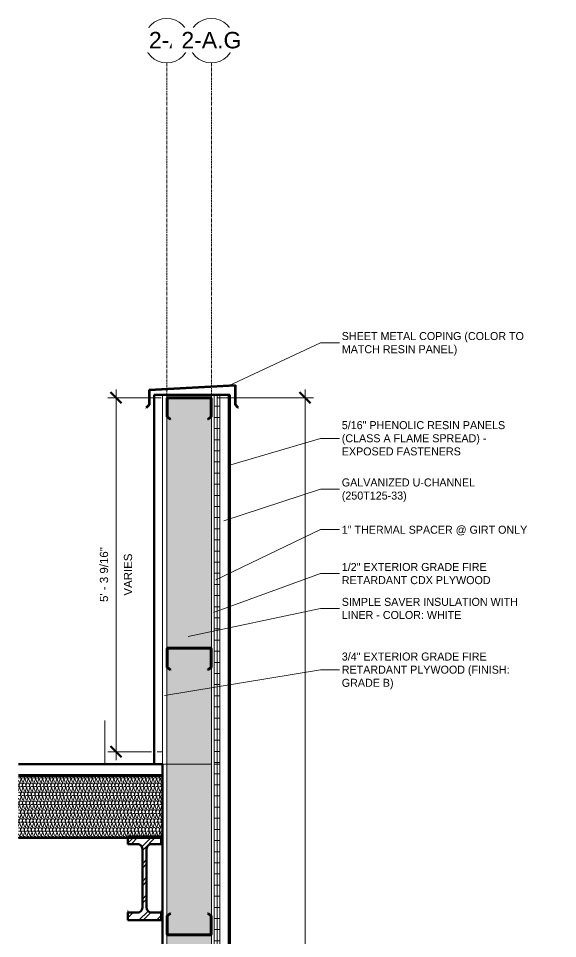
# Model space of a CAD drawing. Header units: inches. Extents: x 22745 to 23276, y -53 to 309.
# Drawn here: x 22760.7 to 22857.4, y 144.1 to 309.4 of the extents above; entities that cross this region are included whole.
import ezdxf

# ---------------------------------------------------------------- set-up
doc = ezdxf.new("R2010")
doc.units = ezdxf.units.IN
doc.header["$MEASUREMENT"] = 0
doc.linetypes.add('Grid Line 1_2_', pattern=[0.875, 0.5, -0.125, 0.125, -0.125])
for name, color, linetype, lineweight in [('A-ANNO-DIMS', 211, 'Continuous', 9), ('A-ANNO-DIMS-16', 211, 'Continuous', 9), ('A-ANNO-IDEN', 131, 'Continuous', 9), ('A-CLNG', 13, 'Continuous', 18), ('A-CLNG-PATT', 13, 'Continuous', 18), ('A-DETL', 90, 'Continuous', 9), ('A-ROOF', 132, 'Continuous', 18), ('A-ROOF-PATT', 132, 'Continuous', 18), ('A-WALL', 113, 'Continuous', 18), ('A-WALL-PATT', 111, 'Continuous', 70), ('S-BEAM', 12, 'Continuous', 9), ('S-GRID', 1, 'Continuous', 9), ('S-GRID-IDEN', 1, 'Continuous', 9)]:
    doc.layers.add(name, color=color, linetype=linetype, lineweight=lineweight)
doc.styles.add('Arial_1', font='arial.ttf', dxfattribs={"height": 2.950599})
doc.styles.add('Arial_2', font='arial.ttf', dxfattribs={"height": 1.475299})
doc.styles.add('Century Gothic', font='GOTHIC.TTF', dxfattribs={"height": 1.437112})
doc.dimstyles.new('Linear_-_3_32__Arial', dxfattribs={"dimscale": 12, "dimtxt": 1.5, "dimasz": 0.166667, "dimexe": 0.125, "dimexo": 0.083333, "dimgap": 0.083333, "dimtad": 1, "dimdec": 4, "dimrnd": 0.0625, "dimzin": 1, "dimdsep": 46, "dimlunit": 4, "dimtxsty": 'Arial_2', "dimblk1": 'OBLIQUE', "dimblk2": 'OBLIQUE', "dimsah": 1, "dimcen": 0.09, "dimdle": 0.125, "dimazin": 0, "dimtfac": 1, "dimtdec": 4, "dimtix": 1, "dimtmove": 0, "dimatfit": 3, "dimfxl": 1, "dimtvp": 1, "dimtfill": 1, "dimfrac": 2, "dimtolj": 1, "dimtzin": 0, "dimarcsym": 2})
pattern_1 = [(0, (22020.337, 107.706), (0, 2), []), (90, (22020.337, 107.706), (-2, 1e-16), [])]
pattern_2 = [(161.57, (22020.417, 107.786), (-0.639728796, 0.00026097), [0, -4.554, 0.506, 0]), (18.43, (22020.257, 107.786), (-0.639728796, -0.00026097), [0, -4.554, 0.506, 0]), (108.43, (22020.417, 107.786), (0.320200546, -1.59982393), [1.518, -3.542]), (71.57, (22020.257, 107.786), (0.320200546, 1.59982393), [1.518, -3.542])]
pattern_3 = [(45, (22020.337, 107.706), (-1.583919, 1.583919), []), (45, (22020.337, 110.106), (-1.583919, 1.583919), [])]

# ---------------------------------------------------------------- blocks, each defined once
blk = doc.blocks.new('W-Wide Flange - 1_-5_-1341919-Wall Section - One Story - Resin Panel _ Parapet')
at = {"layer": 'S-BEAM'}
h = blk.add_hatch(dxfattribs=at)
h.set_pattern_fill('FP_4', color=256, style=0, pattern_type=2)
h.set_pattern_definition(pattern_3)
h.paths.add_polyline_path([(22786.3, 147.41), (22786.3, 148.77), (22784.57, 148.77), (22784.37, 148.79), (22784.18, 148.86), (22784.01, 148.97), (22783.87, 149.11), (22783.77, 149.28), (22783.7, 149.46), (22783.68, 149.66), (22783.68, 160.17), (22783.7, 160.37), (22783.77, 160.56), (22783.87, 160.73), (22784.01, 160.87), (22784.18, 160.97), (22784.37, 161.04), (22784.57, 161.06), (22786.3, 161.06), (22786.3, 162.42), (22780.3, 162.42), (22780.3, 161.06), (22782.04, 161.06), (22782.24, 161.04), (22782.42, 160.97), (22782.59, 160.87), (22782.73, 160.73), (22782.84, 160.56), (22782.91, 160.37), (22782.93, 160.17), (22782.93, 149.66), (22782.91, 149.46), (22782.84, 149.28), (22782.73, 149.11), (22782.59, 148.97), (22782.42, 148.86), (22782.24, 148.79), (22782.04, 148.77), (22780.3, 148.77), (22780.3, 147.41)], flags=0)
at = {"layer": 'S-BEAM', "lineweight": 50}
for p, q in [((22786.3, 162.42), (22780.3, 162.42)), ((22780.3, 162.42), (22780.3, 161.06)), ((22786.3, 161.06), (22786.3, 162.42)), ((22780.3, 161.06), (22782.04, 161.06)), ((22784.57, 161.06), (22786.3, 161.06)), ((22782.93, 160.17), (22782.93, 149.66)), ((22783.68, 149.66), (22783.68, 160.17)), ((22782.04, 148.77), (22780.3, 148.77)), ((22780.3, 148.77), (22780.3, 147.41)), ((22786.3, 148.77), (22784.57, 148.77)), ((22786.3, 147.41), (22786.3, 148.77)), ((22780.3, 147.41), (22786.3, 147.41))]:
    blk.add_line(p, q, dxfattribs=at)
at = {"layer": 'S-BEAM'}
for p, q in [((22780.3, 149.12), (22780.3, 148.77)), ((22786.3, 148.77), (22786.3, 149.12))]:
    blk.add_line(p, q, dxfattribs=at)
at = {"layer": 'S-BEAM', "lineweight": 50, "flags": 128}
for points in [[(22782.04, 161.06), (22782.24, 161.04), (22782.42, 160.97), (22782.59, 160.87), (22782.73, 160.73), (22782.84, 160.56), (22782.91, 160.37), (22782.93, 160.17)], [(22783.68, 160.17), (22783.7, 160.37), (22783.77, 160.56), (22783.87, 160.73), (22784.01, 160.87), (22784.18, 160.97), (22784.37, 161.04), (22784.57, 161.06)], [(22782.93, 149.66), (22782.91, 149.46), (22782.84, 149.28), (22782.73, 149.11), (22782.59, 148.97), (22782.42, 148.86), (22782.24, 148.79), (22782.04, 148.77)], [(22784.57, 148.77), (22784.37, 148.79), (22784.18, 148.86), (22784.01, 148.97), (22783.87, 149.11), (22783.77, 149.28), (22783.7, 149.46), (22783.68, 149.66)]]:
    blk.add_lwpolyline(points, dxfattribs=at)
blk = doc.blocks.new('Girt_C - 8_D-1405604-Wall Section - One Story - Resin Panel _ Parapet')
at = {"layer": 'S-BEAM'}
h = blk.add_hatch(dxfattribs=at)
h.set_pattern_fill('FP_4', color=256, style=0, pattern_type=2)
h.set_pattern_definition(pattern_3)
h.paths.add_polyline_path([(22787.88, 237.31), (22787.95, 237.4), (22787.41, 237.85), (22787.41, 241.11), (22787.44, 241.17), (22787.49, 241.19), (22795.12, 241.19), (22795.17, 241.17), (22795.19, 241.11), (22795.19, 237.85), (22794.66, 237.4), (22794.73, 237.31), (22795.3, 237.8), (22795.3, 241.11), (22795.25, 241.24), (22795.12, 241.3), (22787.49, 241.3), (22787.36, 241.24), (22787.3, 241.11), (22787.3, 237.8)], flags=0)
at = {"layer": 'S-BEAM', "lineweight": 50}
for p, q in [((22787.3, 241.11), (22787.3, 237.8)), ((22787.41, 237.85), (22787.41, 241.11)), ((22795.12, 241.3), (22787.49, 241.3)), ((22787.49, 241.19), (22795.12, 241.19)), ((22795.19, 241.11), (22795.19, 237.85)), ((22795.3, 237.8), (22795.3, 241.11)), ((22787.3, 237.8), (22787.88, 237.31)), ((22787.95, 237.4), (22787.41, 237.85)), ((22787.88, 237.31), (22787.95, 237.4)), ((22795.19, 237.85), (22794.66, 237.4)), ((22794.66, 237.4), (22794.73, 237.31)), ((22794.73, 237.31), (22795.3, 237.8))]:
    blk.add_line(p, q, dxfattribs=at)
for centre, radius, start, end in [((22787.49, 241.11), 0.188, 90, 180), ((22787.49, 241.11), 0.0782, 90, 176.9576), ((22795.12, 241.11), 0.188, 0, 90), ((22795.12, 241.11), 0.0782, 2.1227, 90)]:
    blk.add_arc(centre, radius, start, end, dxfattribs=at)
blk = doc.blocks.new('Girt_C - 8_D-1405504-Wall Section - One Story - Resin Panel _ Parapet')
at = {"layer": 'S-BEAM'}
h = blk.add_hatch(dxfattribs=at)
h.set_pattern_fill('FP_4', color=256, style=0, pattern_type=2)
h.set_pattern_definition(pattern_3)
h.paths.add_polyline_path([(22787.49, 144.69), (22795.12, 144.69), (22795.25, 144.74), (22795.3, 144.88), (22795.3, 148.19), (22794.73, 148.67), (22794.66, 148.59), (22795.19, 148.14), (22795.19, 144.87), (22795.17, 144.82), (22795.12, 144.8), (22787.49, 144.8), (22787.44, 144.82), (22787.41, 144.87), (22787.41, 148.14), (22787.95, 148.59), (22787.88, 148.67), (22787.3, 148.19), (22787.3, 144.88), (22787.36, 144.74)], flags=0)
at = {"layer": 'S-BEAM', "lineweight": 50}
for p, q in [((22787.88, 148.67), (22787.3, 148.19)), ((22787.3, 148.19), (22787.3, 144.88)), ((22787.41, 148.14), (22787.95, 148.59)), ((22787.41, 144.87), (22787.41, 148.14)), ((22787.95, 148.59), (22787.88, 148.67)), ((22794.73, 148.67), (22794.66, 148.59)), ((22794.66, 148.59), (22795.19, 148.14)), ((22795.3, 148.19), (22794.73, 148.67)), ((22795.19, 148.14), (22795.19, 144.87)), ((22795.3, 144.88), (22795.3, 148.19)), ((22795.12, 144.8), (22787.49, 144.8)), ((22787.49, 144.69), (22795.12, 144.69))]:
    blk.add_line(p, q, dxfattribs=at)
for centre, radius, start, end in [((22787.49, 144.88), 0.188, 180, 270), ((22787.49, 144.88), 0.0782, 182.1227, 270), ((22795.12, 144.88), 0.188, 270, 0), ((22795.12, 144.88), 0.0782, 270, 356.9576)]:
    blk.add_arc(centre, radius, start, end, dxfattribs=at)
blk = doc.blocks.new('Girt_C - 8_D-V1-Wall Section - One Story - Resin Panel _ Parapet')
at = {"layer": 'S-BEAM'}
h = blk.add_hatch(dxfattribs=at)
h.set_pattern_fill('FP_4', color=256, style=0, pattern_type=2)
h.set_pattern_definition(pattern_3)
h.paths.add_polyline_path([(22787.88, 192.31), (22787.95, 192.4), (22787.41, 192.85), (22787.41, 196.11), (22787.44, 196.17), (22787.49, 196.19), (22795.12, 196.19), (22795.17, 196.17), (22795.19, 196.11), (22795.19, 192.85), (22794.66, 192.4), (22794.73, 192.31), (22795.3, 192.8), (22795.3, 196.11), (22795.25, 196.24), (22795.12, 196.3), (22787.49, 196.3), (22787.36, 196.24), (22787.3, 196.11), (22787.3, 192.8)], flags=0)
at = {"layer": 'S-BEAM', "lineweight": 50}
for p, q in [((22787.3, 196.11), (22787.3, 192.8)), ((22787.41, 192.85), (22787.41, 196.11)), ((22795.12, 196.3), (22787.49, 196.3)), ((22787.49, 196.19), (22795.12, 196.19)), ((22795.19, 196.11), (22795.19, 192.85)), ((22795.3, 192.8), (22795.3, 196.11)), ((22787.3, 192.8), (22787.88, 192.31)), ((22787.95, 192.4), (22787.41, 192.85)), ((22787.88, 192.31), (22787.95, 192.4)), ((22795.19, 192.85), (22794.66, 192.4)), ((22794.66, 192.4), (22794.73, 192.31)), ((22794.73, 192.31), (22795.3, 192.8))]:
    blk.add_line(p, q, dxfattribs=at)
for centre, radius, start, end in [((22787.49, 196.11), 0.188, 90, 180), ((22787.49, 196.11), 0.0782, 90, 176.9576), ((22795.12, 196.11), 0.188, 0, 90), ((22795.12, 196.11), 0.0782, 2.1227, 90)]:
    blk.add_arc(centre, radius, start, end, dxfattribs=at)
blk = doc.blocks.new('Grid - Grid Head - Circle-14747-Wall Section - One Story - Resin Panel _ Parapet')
at = {"layer": 'S-GRID-IDEN'}
blk.add_circle((22787.3, 305.37), 4, dxfattribs=at)
blk = doc.blocks.new('DIMBLOCK1-Wall Section - One Story - Resin Panel _ Parapet')
at = {"layer": 'A-ANNO-DIMS-16', "lineweight": 50}
for p, q in [((22812.11, 241.24), (22811.11, 242.24)), ((22812.11, 241.24), (22813.11, 240.24)), ((22812.11, 0), (22811.11, 1)), ((22812.11, 0), (22813.11, -1))]:
    blk.add_line(p, q, dxfattribs=at)
at = {"layer": 'A-ANNO-DIMS-16'}
for p, q in [((22812.11, 242.74), (22812.11, -1.5)), ((22796.3, 241.24), (22813.61, 241.24)), ((22812.11, 241.24), (22796.3, 241.24)), ((22812.53, 0), (22810.61, 0)), ((22812.11, 0), (22812.53, 0))]:
    blk.add_line(p, q, dxfattribs=at)
at = {"layer": 'A-ANNO-DIMS-16', "color": 0, "insert": (22809.2, 115.73), "char_height": 1.4753, "width": 11.7415, "attachment_point": 1, "rotation": 90, "line_spacing_factor": 0.938532, "style": 'Arial_2', "bg_fill": 3, "box_fill_scale": 1.25, "bg_fill_color": 0, "bg_fill_transparency": 0}
blk.add_mtext('20\' - 1 1/4"', dxfattribs=at)
blk = doc.blocks.new('_Oblique')
at = {"color": 0, "linetype": 'ByBlock', "lineweight": -2}
blk.add_line((-0.5, -0.5), (0.5, 0.5), dxfattribs=at)
blk = doc.blocks.new('DIMBLOCK2-Wall Section - One Story - Resin Panel _ Parapet')
at = {"layer": 'A-ANNO-DIMS-16', "lineweight": 50}
for p, q in [((22778.2, 241.24), (22777.2, 242.24)), ((22778.2, 241.24), (22779.2, 240.24)), ((22778.2, 177.66), (22777.2, 178.66)), ((22778.2, 177.66), (22779.2, 176.66))]:
    blk.add_line(p, q, dxfattribs=at)
at = {"layer": 'A-ANNO-DIMS-16'}
for p, q in [((22778.2, 242.74), (22778.2, 176.16)), ((22786.3, 241.24), (22776.7, 241.24)), ((22778.2, 241.24), (22786.3, 241.24)), ((22784.55, 177.66), (22776.7, 177.66)), ((22778.2, 177.66), (22784.55, 177.66))]:
    blk.add_line(p, q, dxfattribs=at)
at = {"layer": 'A-ANNO-DIMS-16', "color": 0, "attachment_point": 1, "rotation": 90, "line_spacing_factor": 0.938532, "style": 'Arial_2', "bg_fill": 3, "box_fill_scale": 1.25, "bg_fill_color": 0, "bg_fill_transparency": 0}
for s, insert, char_height, width in [('5\' - 3 9/16"', (22775.29, 204.56), 1.4753, 11.7415), ('VARIES', (22779.6, 205.7), 1.475, 9)]:
    blk.add_mtext(s, dxfattribs=dict(at, insert=insert, char_height=char_height, width=width))

msp = doc.modelspace()

# ---------------------------------------------------------------- hatches: boundary and pattern name
at = {"layer": 'A-CLNG-PATT', "lineweight": 5}
msp.add_hatch(color=256, dxfattribs=at).paths.add_polyline_path([(22786.55273, 173.30317), (22786.55273, 173.43338), (22760.67724, 173.43338), (22760.67724, 173.30317)], flags=0)
at = {"layer": 'A-CLNG-PATT', "lineweight": 9}
h = msp.add_hatch(dxfattribs=at)
h.set_pattern_fill('FP_3', color=256, style=0, pattern_type=2)
h.set_pattern_definition(pattern_2)
h.paths.add_polyline_path([(22760.67724, 162.16852), (22786.55281, 162.16852), (22786.55281, 173.30317), (22760.67724, 173.30317)], flags=0)
at = {"layer": 'A-ROOF-PATT', "lineweight": 9}
h = msp.add_hatch(dxfattribs=at)
h.set_pattern_fill('FP_5', color=256, style=0, pattern_type=2)
h.set_pattern_definition([(90, (180.953, -760.156), (-16.082, 1e-15), [])])
h.paths.add_polyline_path([(22785.05281, 175.43512), (22785.05281, 183.26239), (22760.67724, 183.26239), (22760.67724, 175.43512)], flags=0)
at = {"layer": 'A-WALL-PATT', "lineweight": 9}
h = msp.add_hatch(dxfattribs=at)
h.set_pattern_fill('FP_3', color=256, style=0, pattern_type=2)
h.set_pattern_definition(pattern_2)
h.paths.add_polyline_path([(22787.30281, 175.43512), (22795.30281, 175.43512), (22795.30281, 241.75), (22787.30281, 241.75), (22787.30281, 201.37715)], flags=0)
h = msp.add_hatch(dxfattribs=at)
h.set_pattern_fill('FP_2', color=256, style=0, pattern_type=2)
h.set_pattern_definition(pattern_1)
h.paths.add_polyline_path([(22796.80281, 175.43512), (22796.80281, 241.75), (22795.80281, 241.75), (22795.80281, 175.43512)], flags=0)
h = msp.add_hatch(dxfattribs=at)
h.set_pattern_fill('FP_3', color=256, style=0, pattern_type=2)
h.set_pattern_definition(pattern_2)
h.paths.add_polyline_path([(22787.30281, 0), (22795.30281, 0), (22795.30281, 175.43512), (22787.30281, 175.43512), (22787.30281, 12.63365)], flags=0)
h = msp.add_hatch(dxfattribs=at)
h.set_pattern_fill('FP_2', color=256, style=0, pattern_type=2)
h.set_pattern_definition(pattern_1)
h.paths.add_polyline_path([(22796.80281, 0), (22796.80281, 175.43512), (22795.80281, 175.43512), (22795.80281, 0)], flags=0)

# ---------------------------------------------------------------- linework, layer by layer
at = {"layer": 'A-ANNO-IDEN', "color": 153}
for p, q in [((22814.89258, 251.12344), (22818.70197, 251.12344)), ((22814.89258, 233.90894), (22818.70197, 233.90894)), ((22814.89258, 224.82927), (22818.70197, 224.82927)), ((22814.89258, 217.54989), (22818.70197, 217.54989)), ((22814.89258, 209.64432), (22818.70197, 209.64432)), ((22814.89258, 203.38248), (22818.70197, 203.38248)), ((22814.89258, 192.34599), (22818.70197, 192.34599))]:
    msp.add_line(p, q, dxfattribs=at)
at = {"layer": 'A-CLNG', "lineweight": 70}
for p, q in [((22786.55281, 173.30317), (22760.67724, 173.30317)), ((22760.67724, 162.16852), (22786.55281, 162.16852))]:
    msp.add_line(p, q, dxfattribs=at)
at = {"layer": 'A-DETL'}
msp.add_line((22786.55281, 177.66373), (22785.55281, 177.66373), dxfattribs=at)
at = {"layer": 'A-ROOF', "lineweight": 70}
for p, q in [((22785.05281, 175.43512), (22760.67724, 175.43512)), ((22786.55281, 173.43338), (22786.55281, 175.43512)), ((22760.67724, 173.43338), (22786.55281, 173.43338))]:
    msp.add_line(p, q, dxfattribs=at)
at = {"layer": 'A-WALL', "lineweight": 70}
for p, q in [((22799.61531, 243.5), (22784.11531, 242.68768)), ((22784.17781, 242.62837), (22799.55281, 243.43414)), ((22799.55281, 243.43414), (22799.55281, 239.97411)), ((22799.61531, 240), (22799.61531, 243.5)), ((22784.11531, 242.68768), (22784.11531, 240)), ((22784.17781, 239.97411), (22784.17781, 242.62837)), ((22798.61531, 241.75), (22785.05281, 241.75)), ((22785.05281, 241.75), (22785.05281, 175.43512)), ((22798.61531, 0), (22798.61531, 241.75)), ((22784.11531, 240), (22783.61531, 239.5)), ((22783.6595, 239.45581), (22784.17781, 239.97411)), ((22799.55281, 239.97411), (22800.07112, 239.45581)), ((22800.11531, 239.5), (22799.61531, 240)), ((22783.61531, 239.5), (22783.6595, 239.45581)), ((22800.07112, 239.45581), (22800.11531, 239.5)), ((22785.05281, 175.43512), (22786.55281, 175.43512)), ((22786.55281, 173.43338), (22786.55281, 0))]:
    msp.add_line(p, q, dxfattribs=at)
at = {"layer": 'A-WALL'}
for p, q in [((22786.55281, 175.43512), (22786.55281, 241.75)), ((22787.30281, 0), (22787.30281, 241.75)), ((22795.30281, 0), (22795.30281, 241.75)), ((22795.80281, 0), (22795.80281, 241.75)), ((22796.80281, 0), (22796.80281, 241.75)), ((22798.30281, 0), (22798.30281, 241.75)), ((22795.30281, 175.43512), (22786.55281, 175.43512)), ((22796.80281, 175.43512), (22795.80281, 175.43512))]:
    msp.add_line(p, q, dxfattribs=at)
at = {"layer": 'S-GRID', "linetype": 'Grid Line 1_2_'}
for p, q in [((22787.30281, -52.66761), (22787.30281, 301.37399)), ((22787.30281, -52.66761), (22787.30281, 301.37399)), ((22795.30281, -52.66761), (22795.30281, 301.37399)), ((22795.30281, -52.66761), (22795.30281, 301.37399))]:
    msp.add_line(p, q, dxfattribs=at)

# ---------------------------------------------------------------- block references
at = {"layer": 'S-BEAM'}
for name in ['Girt_C - 8_D-1405604-Wall Section - One Story - Resin Panel _ Parapet', 'Girt_C - 8_D-V1-Wall Section - One Story - Resin Panel _ Parapet', 'W-Wide Flange - 1_-5_-1341919-Wall Section - One Story - Resin Panel _ Parapet', 'Girt_C - 8_D-1405504-Wall Section - One Story - Resin Panel _ Parapet']:
    msp.add_blockref(name, (0, 0), dxfattribs=at)
at = {"layer": 'S-GRID-IDEN'}
msp.add_blockref('Grid - Grid Head - Circle-14747-Wall Section - One Story - Resin Panel _ Parapet', (0, 0), dxfattribs=at)

# ---------------------------------------------------------------- next in the draw order: texts
at = {"layer": 'A-ANNO-IDEN', "char_height": 1.4371118, "attachment_point": 1, "line_spacing_factor": 0.984117, "style": 'Century Gothic', "bg_fill": 3, "box_fill_scale": 1.25, "bg_fill_color": 0, "bg_fill_transparency": 0}
for s, insert, width in [('SHEET METAL COPING (COLOR TO\\PMATCH RESIN PANEL)', (22818.70197, 253.03674), 38.358), ('5/16" PHENOLIC RESIN PANELS\\P(CLASS A FLAME SPREAD) -\\PEXPOSED FASTENERS', (22818.70197, 237.03653), 33.93), ('GALVANIZED U-CHANNEL\\P(250T125-33)', (22818.70197, 226.74258), 28.854), ('1" THERMAL SPACER @ GIRT ONLY', (22818.70197, 218.2489), 37.98), ('1/2" EXTERIOR GRADE FIRE\\PRETARDANT CDX PLYWOOD', (22818.70197, 211.55762), 31.518), ('SIMPLE SAVER INSULATION WITH\\PLINER - COLOR: WHITE', (22818.70197, 205.29578), 35.55), ('3/4" EXTERIOR GRADE FIRE\\PRETARDANT PLYWOOD (FINISH:\\PGRADE B)', (22818.70197, 195.47358), 34.686)]:
    msp.add_mtext(s, dxfattribs=dict(at, insert=insert, width=width))
at = {"layer": 'S-GRID-IDEN', "insert": (22787.30204, 306.94681), "char_height": 2.950599, "width": 7.092, "attachment_point": 2, "line_spacing_factor": 0.938532, "style": 'Arial_1', "bg_fill": 3, "box_fill_scale": 1.25, "bg_fill_color": 0, "bg_fill_transparency": 0}
msp.add_mtext('3-1', dxfattribs=at)

# ---------------------------------------------------------------- next in the draw order: dimensions: what is measured, and where the dimension line sits
at = {"layer": 'A-ANNO-DIMS'}
dim = msp.add_linear_dim(base=(22778.20222, 177.66373), p1=(22787.30281, 241.24219), p2=(22785.55281, 177.66373), angle=90, text='<>\\XVARIES', dimstyle='Linear_-_3_32__Arial', override={"dimpost": '<>', "dimfxl": 63.602535}, dxfattribs=at)
dim.commit()
dim.dimension.update_dxf_attribs({"geometry": 'DIMBLOCK2-Wall Section - One Story - Resin Panel _ Parapet', "text_midpoint": (22778.20222, 209.45296)})
dim = msp.add_linear_dim(base=(22812.11094, 0), p1=(22795.30281, 241.24219), p2=(22813.52515, 0), angle=90, dimstyle='Linear_-_3_32__Arial', override={"dimpost": '<>', "dimfxl": 241.929425}, dxfattribs=at)
dim.commit()
dim.dimension.update_dxf_attribs({"geometry": 'DIMBLOCK1-Wall Section - One Story - Resin Panel _ Parapet', "text_midpoint": (22810.34813, 120.62109)})

# ---------------------------------------------------------------- next in the draw order: linework, layer by layer
at = {"layer": 'A-ANNO-IDEN', "color": 153}
for p, q in [((22798.34319, 243.39362), (22814.89258, 251.12344)), ((22798.39851, 229.05601), (22814.89258, 233.90894)), ((22797.53751, 219.11535), (22814.89258, 224.82927)), ((22796.1286, 208.5485), (22814.89258, 217.54989)), ((22795.65896, 202.67802), (22814.89258, 209.64432)), ((22791.11913, 198.37301), (22814.89258, 203.38248)), ((22786.89239, 187.72789), (22814.89258, 192.34599))]:
    msp.add_line(p, q, dxfattribs=at)

# ---------------------------------------------------------------- next in the draw order: block references
at = {"layer": 'S-GRID-IDEN'}
msp.add_blockref('Grid - Grid Head - Circle-14747-Wall Section - One Story - Resin Panel _ Parapet', (8, 0), dxfattribs=at)

# ---------------------------------------------------------------- next in the draw order: texts
at = {"layer": 'S-GRID-IDEN', "insert": (22795.30204, 306.94681), "char_height": 2.950599, "width": 12.276, "attachment_point": 2, "line_spacing_factor": 0.938532, "style": 'Arial_1', "bg_fill": 3, "box_fill_scale": 1.25, "bg_fill_color": 0, "bg_fill_transparency": 0}
msp.add_mtext('3-1.G', dxfattribs=at)

# ---------------------------------------------------------------- next in the draw order: block references
at = {"layer": 'S-GRID-IDEN'}
msp.add_blockref('Grid - Grid Head - Circle-14747-Wall Section - One Story - Resin Panel _ Parapet', (0, 0), dxfattribs=at)

# ---------------------------------------------------------------- next in the draw order: texts
at = {"layer": 'S-GRID-IDEN', "insert": (22787.30204, 306.94681), "char_height": 2.950599, "width": 7.632, "attachment_point": 2, "line_spacing_factor": 0.938532, "style": 'Arial_1', "bg_fill": 3, "box_fill_scale": 1.25, "bg_fill_color": 0, "bg_fill_transparency": 0}
msp.add_mtext('2-A', dxfattribs=at)

# ---------------------------------------------------------------- next in the draw order: block references
at = {"layer": 'S-GRID-IDEN'}
msp.add_blockref('Grid - Grid Head - Circle-14747-Wall Section - One Story - Resin Panel _ Parapet', (8, 0), dxfattribs=at)

# ---------------------------------------------------------------- next in the draw order: texts
at = {"layer": 'S-GRID-IDEN', "insert": (22795.30204, 306.94681), "char_height": 2.950599, "width": 12.816, "attachment_point": 2, "line_spacing_factor": 0.938532, "style": 'Arial_1', "bg_fill": 3, "box_fill_scale": 1.25, "bg_fill_color": 0, "bg_fill_transparency": 0}
msp.add_mtext('2-A.G', dxfattribs=at)

doc.saveas('drawing.dxf')
